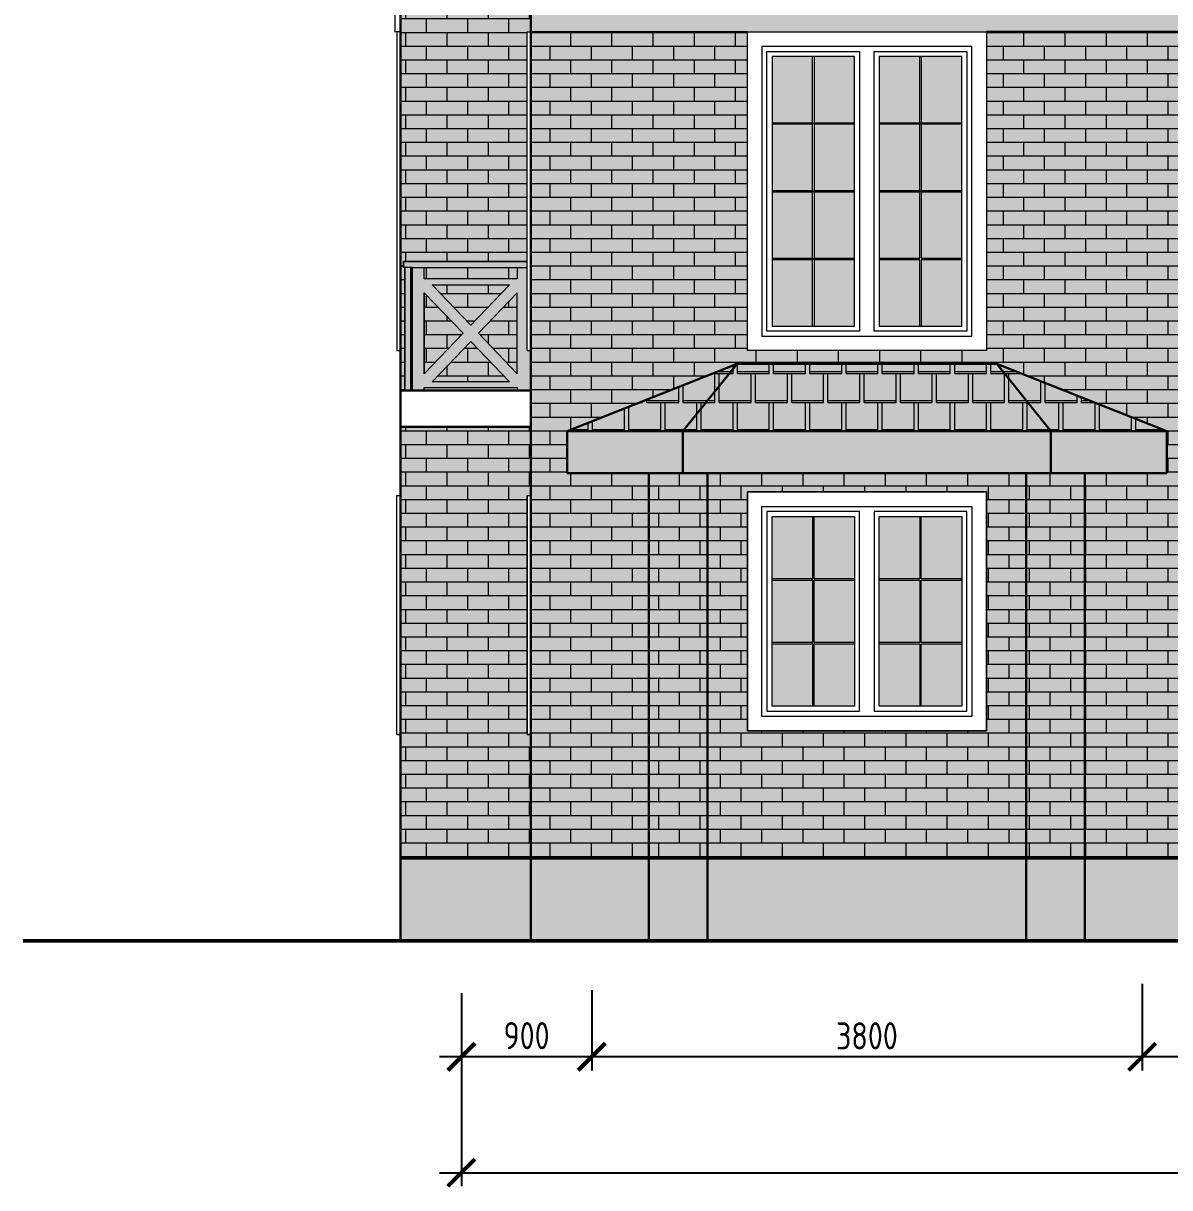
# Model space of a CAD drawing. Header units: millimetres. Extents: x -56498 to 234605, y -296269 to -29969.
# Drawn here: x 204459 to 212375, y -167620 to -159582 of the extents above; entities that cross this region are included whole.
import ezdxf

# ---------------------------------------------------------------- set-up
doc = ezdxf.new("R2010")
doc.units = ezdxf.units.MM
doc.header["$LTSCALE"] = 100
doc.header["$PDMODE"] = 35
for name, color, linetype, lineweight in [('0.3', 7, 'Continuous', 30), ('0.5', 7, 'Continuous', 50), ('Розміри 0.09', 5, 'Continuous', 9), ('Тонкі 0.18', 142, 'Continuous', 18), ('Штрихування 0.09', 253, 'Continuous', 9)]:
    doc.layers.add(name, color=color, linetype=linetype, lineweight=lineweight)
doc.styles.add('GOST 2.304', font='CS_Gost2304.shx')
doc.dimstyles.new('SPDS', dxfattribs={"dimscale": 100, "dimtxt": 2.5, "dimasz": 2.5, "dimexe": 1.25, "dimexo": 0.625, "dimtad": 1, "dimrnd": 0.001, "dimtxsty": 'GOST 2.304', "dimblk": 'ARCHTICK', "dimcen": 2.5, "dimdle": 2, "dimadec": 0, "dimazin": 2, "dimtfac": 0.75, "dimtmove": 1, "dimatfit": 3, "dimfxl": 0, "dimtolj": 1, "dimarcsym": 0})
pattern_1 = [(0, (0.001, -59400), (0, 94.83852), []), (90, (0.001, -59400), (-142.24, 94.83852), [94.83852, -94.83852])]

# ---------------------------------------------------------------- blocks, each defined once
blk = doc.blocks.new('_ArchTick')
at = {"color": 0, "linetype": 'ByBlock', "const_width": 0.15}
blk.add_lwpolyline([(-0.5, -0.5), (0.5, 0.5)], dxfattribs=at)
blk = doc.blocks.new('*D318')
at = {"layer": 'Defpoints', "color": 0, "transparency": 16777216}
for p in [(212184.1, -166165.5), (214484.1, -166226.5), (212184.1, -166716.6)]:
    blk.add_point(p, dxfattribs=at)
at = {"layer": 'Розміри 0.09', "color": 0, "lineweight": -2, "transparency": 16777216}
for p, q in [((212184.1, -166212.3), (212184.1, -166810.3)), ((214484.1, -166273.4), (214484.1, -166810.3)), ((214634.1, -166716.6), (212034.1, -166716.6))]:
    blk.add_line(p, q, dxfattribs=at)
at = {"layer": 'Розміри 0.09', "color": 0, "lineweight": -2, "transparency": 16777216, "xscale": 187.5, "yscale": 187.5, "zscale": 187.5, "rotation": 180}
blk.add_blockref('_ArchTick', (212184.1, -166716.6), dxfattribs=at)
at = {"layer": 'Розміри 0.09', "color": 0, "lineweight": -2, "transparency": 16777216, "xscale": 187.5, "yscale": 187.5, "zscale": 187.5}
blk.add_blockref('_ArchTick', (214484.1, -166716.6), dxfattribs=at)
at = {"layer": 'Розміри 0.09', "color": 0, "transparency": 16777216, "insert": (213334.1, -166564.8), "char_height": 187.5, "attachment_point": 5, "style": 'GOST 2.304'}
blk.add_mtext('\\A1;2300', dxfattribs=at)
blk = doc.blocks.new('*D319')
at = {"layer": 'Defpoints', "color": 0, "transparency": 16777216}
for p in [(208384.1, -166208.8), (212184.1, -166165.5), (208384.1, -166716.6)]:
    blk.add_point(p, dxfattribs=at)
at = {"layer": 'Розміри 0.09', "color": 0, "lineweight": -2, "transparency": 16777216}
for p, q in [((212184.1, -166212.3), (212184.1, -166810.3)), ((208384.1, -166255.7), (208384.1, -166810.3)), ((212334.1, -166716.6), (208234.1, -166716.6))]:
    blk.add_line(p, q, dxfattribs=at)
at = {"layer": 'Розміри 0.09', "color": 0, "lineweight": -2, "transparency": 16777216, "xscale": 187.5, "yscale": 187.5, "zscale": 187.5, "rotation": 180}
blk.add_blockref('_ArchTick', (208384.1, -166716.6), dxfattribs=at)
at = {"layer": 'Розміри 0.09', "color": 0, "lineweight": -2, "transparency": 16777216, "xscale": 187.5, "yscale": 187.5, "zscale": 187.5}
blk.add_blockref('_ArchTick', (212184.1, -166716.6), dxfattribs=at)
at = {"layer": 'Розміри 0.09', "color": 0, "transparency": 16777216, "insert": (210284.1, -166572.1), "char_height": 187.5, "attachment_point": 5, "style": 'GOST 2.304'}
blk.add_mtext('\\A1;3800', dxfattribs=at)
blk = doc.blocks.new('*D320')
at = {"layer": 'Defpoints', "color": 0, "transparency": 16777216}
for p in [(207484.1, -166231.4), (208384.1, -166208.8), (207484.1, -166716.6)]:
    blk.add_point(p, dxfattribs=at)
at = {"layer": 'Розміри 0.09', "color": 0, "lineweight": -2, "transparency": 16777216}
for p, q in [((207484.1, -166278.3), (207484.1, -166810.3)), ((208384.1, -166255.7), (208384.1, -166810.3)), ((208534.1, -166716.6), (207334.1, -166716.6))]:
    blk.add_line(p, q, dxfattribs=at)
at = {"layer": 'Розміри 0.09', "color": 0, "lineweight": -2, "transparency": 16777216, "xscale": 187.5, "yscale": 187.5, "zscale": 187.5, "rotation": 180}
blk.add_blockref('_ArchTick', (207484.1, -166716.6), dxfattribs=at)
at = {"layer": 'Розміри 0.09', "color": 0, "lineweight": -2, "transparency": 16777216, "xscale": 187.5, "yscale": 187.5, "zscale": 187.5}
blk.add_blockref('_ArchTick', (208384.1, -166716.6), dxfattribs=at)
at = {"layer": 'Розміри 0.09', "color": 0, "transparency": 16777216, "insert": (207934.1, -166570.5), "char_height": 187.5, "attachment_point": 5, "style": 'GOST 2.304'}
blk.add_mtext('\\A1;900', dxfattribs=at)
blk = doc.blocks.new('*D321')
at = {"layer": 'Defpoints', "color": 0, "transparency": 16777216}
for p in [(207484.1, -166651), (221484.1, -166651), (221484.1, -167516.6)]:
    blk.add_point(p, dxfattribs=at)
at = {"layer": 'Розміри 0.09', "color": 0, "lineweight": -2, "transparency": 16777216}
for p, q in [((207484.1, -166697.9), (207484.1, -167610.3)), ((221484.1, -166697.9), (221484.1, -167610.3)), ((207334.1, -167516.6), (221634.1, -167516.6))]:
    blk.add_line(p, q, dxfattribs=at)
at = {"layer": 'Розміри 0.09', "color": 0, "lineweight": -2, "transparency": 16777216, "xscale": 187.5, "yscale": 187.5, "zscale": 187.5, "rotation": 180}
blk.add_blockref('_ArchTick', (207484.1, -167516.6), dxfattribs=at)
at = {"layer": 'Розміри 0.09', "color": 0, "lineweight": -2, "transparency": 16777216, "xscale": 187.5, "yscale": 187.5, "zscale": 187.5}
blk.add_blockref('_ArchTick', (221484.1, -167516.6), dxfattribs=at)
at = {"layer": 'Розміри 0.09', "color": 0, "transparency": 16777216, "insert": (213736.7, -167376), "char_height": 187.5, "attachment_point": 5, "style": 'GOST 2.304'}
blk.add_mtext('\\A1;14000', dxfattribs=at)

msp = doc.modelspace()

# ---------------------------------------------------------------- hatches: boundary and pattern name
at = {"layer": 'Тонкі 0.18', "ltscale": 0.75, "true_color": 0xf4ebd8}
h = msp.add_hatch(color=254, dxfattribs=at)
h.paths.add_polyline_path([(207870.298, -162096.587), (207227.918, -162096.587), (207227.918, -162116.592), (207870.298, -162116.592)], flags=17)
h.paths.add_polyline_path([(207144.103, -161266.617), (207134.123, -161266.617), (207134.123, -162116.592), (207144.103, -162116.592)], flags=17)
h.paths.add_polyline_path([(207939.167, -163641.549), (207064.129, -163641.549), (207064.129, -165346.592), (207964.154, -165346.592), (207964.154, -164491.65), (207939.167, -164491.65)])
h.paths.add_polyline_path([(207939.167, -159641.645), (207964.154, -159641.645), (207964.154, -159521.588), (207964.154, -158572.014), (207459.142, -159394.328), (207459.142, -159301.809), (207064.129, -159301.809), (207064.129, -160466.625), (207939.167, -160466.625)])
h.paths.add_polyline_path([(207939.167, -160466.625), (207064.129, -160466.625), (207064.129, -162116.592), (207094.129, -162116.592), (207094.129, -161266.617), (207084.149, -161266.617), (207084.149, -161226.623), (207144.103, -161226.623), (207939.167, -161226.623)])
h.paths.add_polyline_path([(207939.167, -162841.616), (207964.154, -162841.616), (207964.154, -162366.591), (207064.129, -162366.591), (207064.129, -163641.586), (207939.167, -163641.586)])
h.paths.add_polyline_path([(207870.298, -161266.617), (207227.918, -161266.617), (207227.918, -161346.605), (207870.298, -161346.605)], flags=17)
h.paths.add_polyline_path([(207816.873, -161386.599), (207281.343, -161386.599), (207549.145, -161665.882)], flags=17)
h.paths.add_polyline_path([(207495.645, -161721.634), (207227.918, -161442.351), (207227.918, -162000.841)], flags=17)
h.paths.add_polyline_path([(207549.145, -161777.385), (207281.343, -162056.593), (207816.873, -162056.593)], flags=17)
h.paths.add_polyline_path([(207870.298, -161442.351), (207602.571, -161721.634), (207870.298, -162000.841)], flags=17)
h = msp.add_hatch(color=254, dxfattribs=at)
h.paths.add_polyline_path([(212604.154, -159641.645), (211109.176, -159641.645), (211109.176, -160466.625), (212604.154, -160466.625)])
h.paths.add_polyline_path([(209459.143, -159641.645), (207964.154, -159641.645), (207964.154, -160466.625), (209459.143, -160466.625)])
h.paths.add_polyline_path([(209459.143, -160466.625), (207964.154, -160466.625), (207964.154, -165346.592), (208779.193, -165346.592), (208779.193, -162686.817), (208214.154, -162686.817), (208214.154, -162398.08), (209387.709, -161933.459), (211180.61, -161933.459), (212354.165, -162398.08), (212354.165, -162686.817), (211789.115, -162686.817), (211789.115, -165316.592), (211789.115, -165346.592), (212604.154, -165346.592), (212604.154, -164741.593), (212604.154, -164141.608), (212604.154, -162614.633), (212604.154, -160466.625), (211109.176, -160466.625), (211109.176, -161841.616), (209459.143, -161841.616)])
at = {"layer": 'Тонкі 0.18', "ltscale": 0.75, "true_color": 0xa64f21}
h = msp.add_hatch(color=34, dxfattribs=at)
h.paths.add_polyline_path([(211180.61, -161933.459), (209387.709, -161933.459), (209014.154, -162398.08), (209054.325, -162398.08), (211513.919, -162398.08), (211554.165, -162398.08)])
h.paths.add_polyline_path([(209387.709, -161933.459), (208214.154, -162398.08), (209014.154, -162398.08)])
h.paths.add_polyline_path([(211180.61, -161933.459), (211554.165, -162398.08), (212354.165, -162398.08)])
at = {"layer": 'Тонкі 0.18', "ltscale": 0.75, "true_color": 0xf4ebd8}
h = msp.add_hatch(color=254, dxfattribs=at)
h.paths.add_polyline_path([(211384.113, -162686.817), (209184.195, -162686.817), (209184.195, -163641.586), (209459.143, -163641.586), (209459.143, -162816.569), (211109.101, -162816.569), (211109.176, -162816.569), (211109.176, -163641.586), (211384.113, -163641.586)])
h.paths.add_polyline_path([(211384.113, -163641.586), (211109.176, -163641.586), (211109.176, -164466.603), (209459.143, -164466.603), (209459.143, -163641.586), (209184.195, -163641.586), (209184.195, -165346.592), (211384.113, -165346.592), (211384.113, -165316.592)])
h.paths.add_polyline_path([(211789.115, -162686.817), (211384.113, -162686.817), (211384.113, -165316.592), (211384.113, -165346.592), (211789.115, -165346.592), (211789.115, -165316.592)])
h.paths.add_polyline_path([(209184.195, -162686.817), (208779.193, -162686.817), (208779.193, -165346.592), (209184.195, -165346.592)])
at = {"layer": 'Тонкі 0.18', "ltscale": 0.75, "true_color": 0xcfd0cf}
h = msp.add_hatch(color=254, dxfattribs=at)
h.paths.add_polyline_path([(221904.131, -165346.592), (221004.106, -165346.592), (221004.106, -165916.577), (221904.131, -165916.577)])
h.paths.add_polyline_path([(221004.106, -165346.592), (220189.067, -165346.592), (220189.067, -165916.577), (221004.106, -165916.577)])
h.paths.add_polyline_path([(220189.067, -165346.592), (219784.065, -165346.592), (219784.065, -165916.577), (220189.067, -165916.577)])
h.paths.add_polyline_path([(219784.065, -165346.592), (217584.147, -165346.592), (217584.147, -165916.577), (219784.065, -165916.577)])
h.paths.add_polyline_path([(217584.147, -165346.592), (217179.145, -165346.592), (217179.145, -165916.577), (217584.147, -165916.577)])
h.paths.add_polyline_path([(217179.145, -165346.592), (216364.106, -165346.592), (216364.106, -165916.577), (216559.091, -165916.577), (217179.145, -165916.577)])
h.paths.add_polyline_path([(215014.106, -165346.592), (213954.154, -165346.592), (213954.154, -165741.594), (213954.154, -165916.577), (215014.106, -165916.577)])
h.paths.add_polyline_path([(212604.154, -165346.592), (211789.115, -165346.592), (211789.115, -165916.577), (212604.154, -165916.577)])
h.paths.add_polyline_path([(211789.115, -165346.592), (211384.113, -165346.592), (211384.113, -165916.577), (211789.115, -165916.577)])
h.paths.add_polyline_path([(211384.113, -165346.592), (209184.195, -165346.592), (209184.195, -165916.577), (211384.113, -165916.577)])
h.paths.add_polyline_path([(209184.195, -165346.592), (208779.193, -165346.592), (208779.193, -165916.577), (209184.195, -165916.577)])
h.paths.add_polyline_path([(208779.193, -165346.592), (207964.154, -165346.592), (207964.154, -165916.577), (208779.193, -165916.577)])
h.paths.add_polyline_path([(207964.154, -165346.592), (207064.129, -165346.592), (207064.129, -165916.577), (207964.154, -165916.577)])
at = {"layer": 'Штрихування 0.09', "true_color": 0xa64f21}
h = msp.add_hatch(color=34, dxfattribs=at)
h.paths.add_polyline_path([(212604.154, -158572.078), (212554.761, -158491.649), (208013.509, -158491.649), (207964.154, -158572.014), (207964.154, -159521.588), (208084.136, -159521.588), (208084.136, -158611.631), (212604.154, -158611.631)])
h.paths.add_polyline_path([(212604.154, -158611.631), (212484.172, -158611.631), (212484.172, -159521.588), (212604.154, -159521.588)], flags=17)
h.paths.add_polyline_path([(212604.154, -159521.588), (207964.154, -159521.588), (207964.154, -159641.645), (212604.154, -159641.645)])
h.paths.add_polyline_path([(211766.665, -158611.631), (211646.683, -158611.631), (211646.683, -159521.588), (211766.665, -159521.588)], flags=16)
h.paths.add_polyline_path([(210929.166, -158611.631), (210809.109, -158611.631), (210809.109, -158691.019), (210809.109, -159521.588), (210929.166, -159521.588)], flags=16)
h.paths.add_polyline_path([(210809.109, -158691.019), (210809.109, -158611.631), (210717.49, -158611.631), (210284.159, -158987.185), (209850.754, -158611.631), (209759.135, -158611.631), (209759.135, -158691.019), (210192.541, -159066.647), (209759.135, -159442.201), (209759.135, -159521.588), (209850.754, -159521.588), (210284.159, -159146.035), (210717.49, -159521.588), (210809.109, -159521.588), (210809.109, -159442.201), (210375.778, -159066.647)], flags=17)
h.paths.add_polyline_path([(209759.135, -158611.631), (209639.153, -158611.631), (209639.153, -159521.588), (209759.135, -159521.588), (209759.135, -159442.201)])
h.paths.add_polyline_path([(208921.635, -158611.631), (208801.653, -158611.631), (208801.653, -159521.588), (208921.635, -159521.588)], flags=16)
at = {"layer": 'Штрихування 0.09', "ltscale": 0.75}
h = msp.add_hatch(dxfattribs=at)
h.set_pattern_fill('AR-BRSTD', color=256, scale=1.4, style=0)
h.set_pattern_definition(pattern_1)
h.paths.add_polyline_path([(207939.167, -163641.549), (207064.129, -163641.549), (207064.129, -165346.592), (207964.154, -165346.592), (207964.154, -164491.65), (207939.167, -164491.65)])
h.paths.add_polyline_path([(207939.167, -159641.645), (207964.154, -159641.645), (207964.154, -159521.588), (207964.154, -158572.014), (207459.142, -159394.328), (207459.142, -159301.809), (207064.129, -159301.809), (207064.129, -160466.625), (207939.167, -160466.625)])
h.paths.add_polyline_path([(207939.167, -160466.625), (207064.129, -160466.625), (207064.129, -162116.592), (207094.129, -162116.592), (207094.129, -161266.617), (207084.149, -161266.617), (207084.149, -161226.623), (207144.103, -161226.623), (207939.167, -161226.623)])
h.paths.add_polyline_path([(207939.167, -162841.616), (207964.154, -162841.616), (207964.154, -162366.591), (207064.129, -162366.591), (207064.129, -163641.586), (207939.167, -163641.586)])
h.paths.add_polyline_path([(207870.298, -161266.617), (207227.918, -161266.617), (207227.918, -161346.605), (207870.298, -161346.605)], flags=17)
h.paths.add_polyline_path([(207816.873, -161386.599), (207281.343, -161386.599), (207549.145, -161665.882)], flags=17)
h.paths.add_polyline_path([(207495.645, -161721.634), (207227.918, -161442.351), (207227.918, -162000.841)], flags=17)
h.paths.add_polyline_path([(207549.145, -161777.385), (207281.343, -162056.593), (207816.873, -162056.593)], flags=17)
h.paths.add_polyline_path([(207870.298, -161442.351), (207602.571, -161721.634), (207870.298, -162000.841)], flags=17)
at = {"layer": 'Штрихування 0.09'}
h = msp.add_hatch(dxfattribs=at)
h.set_pattern_fill('AR-BRSTD', color=256, scale=1.4, style=0)
h.set_pattern_definition(pattern_1)
h.paths.add_polyline_path([(212604.154, -159641.645), (211109.176, -159641.645), (211109.176, -160466.625), (212604.154, -160466.625)])
h.paths.add_polyline_path([(209459.143, -159641.645), (207964.154, -159641.645), (207964.154, -160466.625), (209459.143, -160466.625)])
h.paths.add_polyline_path([(209459.143, -160466.625), (207964.154, -160466.625), (207964.154, -165346.592), (208779.193, -165346.592), (208779.193, -162686.817), (208214.154, -162686.817), (208214.154, -162398.08), (209387.709, -161933.459), (211180.61, -161933.459), (212354.165, -162398.08), (212354.165, -162686.817), (211789.115, -162686.817), (211789.115, -165316.592), (211789.115, -165346.592), (212604.154, -165346.592), (212604.154, -164741.593), (212604.154, -164141.608), (212604.154, -162614.633), (212604.154, -160466.625), (211109.176, -160466.625), (211109.176, -161841.616), (209459.143, -161841.616)])
for points in [[(210334.133, -159776.635), (210234.111, -159776.635), (210234.111, -159776.935), (210334.133, -159776.935), (210334.133, -159776.635)], [(210929.166, -163416.554), (210929.166, -163426.534), (210939.146, -163426.534), (210939.146, -163416.554), (210929.166, -163416.554)]]:
    msp.add_hatch(color=256, dxfattribs=at).paths.add_polyline_path(points, flags=0)
h = msp.add_hatch(color=7, dxfattribs=at)
h.set_gradient(color1=(209, 255, 255), color2=(250, 255, 255), one_color=1, tint=0.99, name='CYLINDER')
h.paths.add_polyline_path([(210939.146, -159811.601), (210659.113, -159811.601), (210659.113, -160269.094), (210939.146, -160269.094)])
h.paths.add_polyline_path([(210649.133, -159811.601), (210369.175, -159811.601), (210369.175, -160269.094), (210649.133, -160269.094)])
h.paths.add_polyline_path([(210649.133, -160279.148), (210369.175, -160279.148), (210369.175, -160736.641), (210649.133, -160736.641)])
h.paths.add_polyline_path([(210939.146, -160279.148), (210659.113, -160279.148), (210659.113, -160736.641), (210939.146, -160736.641)])
h.paths.add_polyline_path([(210939.146, -160746.62), (210659.113, -160746.62), (210659.113, -161204.113), (210939.146, -161204.113)])
h.paths.add_polyline_path([(210649.133, -160746.62), (210369.175, -160746.62), (210369.175, -161204.113), (210649.133, -161204.113)])
h.paths.add_polyline_path([(210649.133, -161214.093), (210369.175, -161214.093), (210369.175, -161671.585), (210649.133, -161671.585)])
h.paths.add_polyline_path([(210939.146, -161214.093), (210659.113, -161214.093), (210659.113, -161671.585), (210939.146, -161671.585)])
h.paths.add_polyline_path([(210199.144, -161214.093), (209919.111, -161214.093), (209919.111, -161671.585), (210199.144, -161671.585)])
h.paths.add_polyline_path([(209909.131, -161214.093), (209629.173, -161214.093), (209629.173, -161671.585), (209909.131, -161671.585)])
h.paths.add_polyline_path([(209909.131, -160746.62), (209629.173, -160746.62), (209629.173, -161204.113), (209909.131, -161204.113)])
h.paths.add_polyline_path([(210199.144, -160746.62), (209919.111, -160746.62), (209919.111, -161204.113), (210199.144, -161204.113)])
h.paths.add_polyline_path([(210199.144, -160279.148), (209919.111, -160279.148), (209919.111, -160736.641), (210199.144, -160736.641)])
h.paths.add_polyline_path([(209909.131, -160279.148), (209629.173, -160279.148), (209629.173, -160736.641), (209909.131, -160736.641)])
h.paths.add_polyline_path([(209909.131, -159811.601), (209629.173, -159811.601), (209629.173, -160269.094), (209909.131, -160269.094)])
h.paths.add_polyline_path([(210199.144, -159811.601), (209919.111, -159811.601), (209919.111, -160269.094), (210199.144, -160269.094)])
at = {"layer": 'Штрихування 0.09', "true_color": 0x8f4e35}
h = msp.add_hatch(color=27, dxfattribs=at)
h.paths.add_polyline_path([(207939.167, -161226.623), (207144.103, -161226.623), (207084.149, -161226.623), (207084.149, -161266.617), (207144.103, -161266.617), (207939.167, -161266.617)])
h.paths.add_polyline_path([(207939.167, -161266.617), (207870.298, -161266.617), (207870.298, -161346.605), (207227.918, -161346.605), (207227.918, -161266.617), (207144.103, -161266.617), (207144.103, -162116.592), (207227.918, -162116.592), (207227.918, -162096.587), (207870.298, -162096.587), (207870.298, -162116.592), (207964.154, -162116.592), (207964.154, -161841.616), (207939.167, -161841.616)])
h.paths.add_polyline_path([(207870.298, -161442.351), (207870.298, -162000.841), (207602.571, -161721.634)], flags=16)
h.paths.add_polyline_path([(207816.873, -161386.599), (207549.145, -161665.882), (207281.343, -161386.599)], flags=16)
h.paths.add_polyline_path([(207549.145, -161777.385), (207816.873, -162056.593), (207281.343, -162056.593)], flags=16)
h.paths.add_polyline_path([(207495.645, -161721.634), (207227.918, -162000.841), (207227.918, -161442.351)], flags=16)
h.paths.add_polyline_path([(207134.123, -161266.617), (207094.129, -161266.617), (207094.129, -162116.592), (207134.123, -162116.592)])
at = {"layer": 'Штрихування 0.09', "ltscale": 0.75}
h = msp.add_hatch(dxfattribs=at)
h.set_pattern_fill('SQSHNGLE', color=256, scale=500, style=0, pattern_type=2)
h.set_pattern_definition([(0, (42015, -59400), (125, 200), [220, -30]), (0, (42015, -59385), (125, 200), [220, -30]), (90, (42235, -59400), (-125, 200), [200, -200]), (90, (42265, -59400), (-125, 200), [200, -200])])
h.paths.add_polyline_path([(211180.61, -161933.459), (209387.709, -161933.459), (209014.154, -162398.08), (209054.325, -162398.08), (211513.919, -162398.08), (211554.165, -162398.08)])
h.paths.add_polyline_path([(209387.709, -161933.459), (208214.154, -162398.08), (209014.154, -162398.08)])
h.paths.add_polyline_path([(211180.61, -161933.459), (211554.165, -162398.08), (212354.165, -162398.08)])
at = {"layer": 'Штрихування 0.09', "true_color": 0xa64517}
h = msp.add_hatch(color=34, dxfattribs=at)
h.paths.add_polyline_path([(209014.154, -162398.08), (208214.154, -162398.08), (208214.154, -162686.817), (209014.154, -162686.817)])
h.paths.add_polyline_path([(211554.165, -162398.08), (211513.994, -162398.08), (209054.325, -162398.08), (209014.154, -162398.08), (209014.154, -162686.817), (211554.165, -162686.817)])
h.paths.add_polyline_path([(212354.165, -162398.08), (211554.165, -162398.08), (211554.165, -162686.817), (212354.165, -162686.817)])
at = {"layer": 'Штрихування 0.09', "ltscale": 0.75}
h = msp.add_hatch(dxfattribs=at)
h.set_pattern_fill('AR-BRSTD', color=256, scale=1.4, style=0)
h.set_pattern_definition([(0, (42000, -59400), (0, 94.83852), []), (90, (42000, -59400), (-142.24, 94.83852), [94.83852, -94.83852])])
h.paths.add_polyline_path([(211384.113, -162686.817), (209184.195, -162686.817), (209184.195, -163641.586), (209459.143, -163641.586), (209459.143, -162816.569), (211109.101, -162816.569), (211109.176, -162816.569), (211109.176, -163641.586), (211384.113, -163641.586)])
h.paths.add_polyline_path([(211384.113, -163641.586), (211109.176, -163641.586), (211109.176, -164466.603), (209459.143, -164466.603), (209459.143, -163641.586), (209184.195, -163641.586), (209184.195, -165346.592), (211384.113, -165346.592), (211384.113, -165316.592)])
h.paths.add_polyline_path([(211789.115, -162686.817), (211384.113, -162686.817), (211384.113, -165316.592), (211384.113, -165346.592), (211789.115, -165346.592), (211789.115, -165316.592)])
h.paths.add_polyline_path([(209184.195, -162686.817), (208779.193, -162686.817), (208779.193, -165346.592), (209184.195, -165346.592)])
at = {"layer": 'Штрихування 0.09'}
h = msp.add_hatch(color=7, dxfattribs=at)
h.set_gradient(color1=(209, 255, 255), color2=(250, 255, 255), one_color=1, tint=0.99, name='CYLINDER')
h.paths.add_polyline_path([(210939.146, -162986.6), (210659.113, -162986.6), (210659.113, -163416.554), (210939.146, -163416.554)])
h.paths.add_polyline_path([(210649.133, -162986.6), (210369.175, -162986.6), (210369.175, -163416.554), (210649.133, -163416.554)])
h.paths.add_polyline_path([(210649.133, -163426.534), (210369.175, -163426.534), (210369.175, -163856.563), (210649.133, -163856.563)])
h.paths.add_polyline_path([(210939.146, -163426.534), (210659.113, -163426.534), (210659.113, -163856.563), (210939.146, -163856.563)])
h.paths.add_polyline_path([(210939.146, -163866.543), (210659.113, -163866.543), (210659.113, -164296.572), (210939.146, -164296.572)])
h.paths.add_polyline_path([(210649.133, -163866.543), (210369.175, -163866.543), (210369.175, -164296.572), (210649.133, -164296.572)])
h.paths.add_polyline_path([(210199.144, -163866.543), (209919.111, -163866.543), (209919.111, -164296.572), (210199.144, -164296.572)])
h.paths.add_polyline_path([(209909.131, -163866.543), (209629.173, -163866.543), (209629.173, -164296.572), (209909.131, -164296.572)])
h.paths.add_polyline_path([(209909.131, -163426.534), (209629.173, -163426.534), (209629.173, -163856.563), (209909.131, -163856.563)])
h.paths.add_polyline_path([(210199.144, -163426.534), (209919.111, -163426.534), (209919.111, -163856.563), (210199.144, -163856.563)])
h.paths.add_polyline_path([(210199.144, -162986.6), (209919.111, -162986.6), (209919.111, -163416.554), (210199.144, -163416.554)])
h.paths.add_polyline_path([(209909.131, -162986.6), (209629.173, -162986.6), (209629.173, -163416.554), (209909.131, -163416.554)])
at = {"layer": 'Штрихування 0.09', "ltscale": 0.75}
h = msp.add_hatch(dxfattribs=at)
h.set_pattern_fill('FLGSTONE', scale=1000, angle=30, style=0, pattern_type=2)
h.set_pattern_definition([(30, (42000, -59400), (-500, 866.0254), [200, -800]), (30, (42635.5, -58940.7), (-500, 866.0254), [180, -820]), (30, (42632.8, -58896.1), (-500, 866.0254), [160, -840]), (30, (42171.8, -58977.5), (-500, 866.0254), [120, -40, 80, -760]), (30, (41850, -59140.2), (-500, 866.0254), [60, -840, 60, -40]), (30, (42169.1, -58932.9), (-500, 866.0254), [200, -800]), (30, (42626.7, -58645.6), (-500, 866.0254), [140, -860]), (30, (42131.1, -58747), (-500, 866.0254), [140, -40, 260, -560]), (30, (42128.4, -58702.3), (-500, 866.0254), [240, -40, 60, -40, 40, -580]), (30, (41957.1, -58685.7), (-500, 866.0254), [100, -900]), (30, (41937.1, -58651.1), (-500, 866.0254), [120, -880]), (30, (42100.3, -58533.8), (-500, 866.0254), [100, -900]), (30, (41743.9, -58716.5), (-500, 866.0254), [100, -900]), (30, (42080.3, -58499.1), (-500, 866.0254), [120, -880]), (30, (41689.3, -58701.8), (-500, 866.0254), [120, -880]), (30, (41797.8, -58569.9), (-500, 866.0254), [240, -240, 80, -40, 120, -280]), (30, (41777.8, -58535.2), (-500, 866.0254), [240, -240, 240, -280]), (30, (41520, -58568.6), (-500, 866.0254), [200, -800]), (120, (42000, -59400), (-866.0254, -500), [300, -540, 120, -40]), (120, (42173.2, -59300), (-866.0254, -500), [160, -600, 200, -40]), (120, (42207.8, -59280), (-866.0254, -500), [160, -600, 60, -40, 100, -40]), (120, (42134.5, -58952.9), (-866.0254, -500), [60, -940]), (120, (42169.1, -58932.9), (-866.0254, -500), [60, -940]), (120, (42093.7, -58722.3), (-866.0254, -500), [100, -900]), (120, (42128.4, -58702.3), (-866.0254, -500), [100, -900]), (120, (42390.3, -59036.1), (-866.0254, -500), [160, -460, 340, -40]), (120, (42342.3, -58832.9), (-866.0254, -500), [180, -820]), (120, (42376.9, -58812.9), (-866.0254, -500), [180, -820]), (120, (42355.7, -59056.1), (-866.0254, -500), [160, -440, 100, -40, 220, -40]), (120, (42178.9, -58349.9), (-866.0254, -500), [180, -820]), (120, (42193.5, -58295.2), (-866.0254, -500), [160, -840]), (120, (42598.2, -58916.1), (-866.0254, -500), [80, -920]), (120, (42632.8, -58896.1), (-866.0254, -500), [80, -340, 280, -300]), (120, (42457.5, -58512.3), (-866.0254, -500), [280, -720]), (120, (42592.1, -58665.6), (-866.0254, -500), [160, -840]), (120, (42626.7, -58645.6), (-866.0254, -500), [160, -840]), (120, (42771.4, -58816.1), (-866.0254, -500), [180, -560, 220, -40]), (75, (41700, -58880.4), (-500, 866.0253), [169.7056, -1244.508]), (75, (41881.96, -59075.55), (-500, 866.0253), [169.7056, -1244.508]), (75, (41926.6, -59072.9), (-500, 866.0253), [169.7056, -1244.508]), (75, (42090.5, -59116.8), (-500, 866.0253), [169.7056, -1244.508]), (75, (42127.85, -59141.44), (-500, 866.0253), [169.7056, -1244.058]), (75, (42568.9, -59025.36), (-500, 866.0253), [113.137, -1301.0765]), (75, (42592.8, -58826.8), (-500, 866.0253), [141.4213, -1272.792]), (75, (42555.5, -58802.15), (-500, 866.0253), [141.4213, -1272.792]), (75, (42492.1, -58492.35), (-500, 866.0253), [254.5584, -1159.655]), (75, (42546.74, -58507), (-500, 866.0253), [84.853, -1329.3607]), (75, (42613.54, -59022.7), (-500, 866.0253), [84.853, -1329.3607]), (75, (42078.4, -58615.74), (-500, 866.0253), [84.853, -1329.3607]), (75, (42041.05, -58591.1), (-500, 866.0253), [56.5685, -1357.645]), (165, (41912.5, -58688.4), (-866.0253, -500), [84.853, -1329.3607]), (165, (41937.1, -58651.1), (-866.0253, -500), [113.137, -1301.0765]), (345, (42421.4, -58209.86), (866.0253, 500), [141.4213, -1272.792]), (345, (41926.6, -59072.9), (866.0253, 500), [169.7056, -1244.508]), (345, (41901.96, -59110.2), (866.0253, 500), [197.99, -1216.2237]), (345, (41580, -58672.54), (866.0253, 500), [113.137, -1301.0765]), (236.56505, (42355.7, -59056.08), (-866.0254, -500), [268.33, -1967.738]), (236.56505, (42375.7, -59090.7), (-866.0254, -500), [268.33, -1967.738]), (183.43495, (42101.77, -58856.27), (-866.0254, -500), [134.16, -44.72, 223.61, -1833.578]), (183.43495, (42104.45, -58900.9), (-866.0254, -500), [134.16, -44.72, 223.61, -1833.578]), (183.43495, (42588.9, -59060), (-866.0254, -500), [178.8854, -2057.1826]), (183.43495, (42568.9, -59025.36), (-866.0254, -500), [178.8854, -2057.1826]), (183.43495, (42558.2, -58846.8), (-866.0254, -500), [178.8854, -2057.1826]), (183.43495, (42555.5, -58802.15), (-866.0254, -500), [178.8854, -2057.1826]), (93.43495, (41923.2, -58867), (-500, 866.0254), [178.8854, -2057.1826]), (93.43495, (41967.85, -58864.3), (-500, 866.0254), [178.8854, -2057.1826]), (93.43495, (42221.6, -58463.8), (-500, 866.0254), [134.16, -2101.908]), (93.43495, (42139.1, -58880.9), (-500, 866.0254), [134.16, -2101.908]), (93.43495, (42101.77, -58856.27), (-500, 866.0254), [134.16, -2101.908]), (93.43495, (42184.26, -58439.14), (-500, 866.0254), [89.4427, -2146.6253]), (326.56505, (42186.94, -58483.8), (500, -866.0254), [178.8854, -2057.1826]), (326.56505, (42221.6, -58463.8), (500, -866.0254), [178.8854, -2057.1826])])
h.paths.add_polyline_path([(221904.131, -165346.592), (221004.106, -165346.592), (221004.106, -165916.577), (221904.131, -165916.577)])
h.paths.add_polyline_path([(221004.106, -165346.592), (220189.067, -165346.592), (220189.067, -165916.577), (221004.106, -165916.577)])
h.paths.add_polyline_path([(220189.067, -165346.592), (219784.065, -165346.592), (219784.065, -165916.577), (220189.067, -165916.577)])
h.paths.add_polyline_path([(219784.065, -165346.592), (217584.147, -165346.592), (217584.147, -165916.577), (219784.065, -165916.577)])
h.paths.add_polyline_path([(217584.147, -165346.592), (217179.145, -165346.592), (217179.145, -165916.577), (217584.147, -165916.577)])
h.paths.add_polyline_path([(217179.145, -165346.592), (216364.106, -165346.592), (216364.106, -165916.577), (216559.091, -165916.577), (217179.145, -165916.577)])
h.paths.add_polyline_path([(215014.106, -165346.592), (213954.154, -165346.592), (213954.154, -165741.594), (213954.154, -165916.577), (215014.106, -165916.577)])
h.paths.add_polyline_path([(212604.154, -165346.592), (211789.115, -165346.592), (211789.115, -165916.577), (212604.154, -165916.577)])
h.paths.add_polyline_path([(211789.115, -165346.592), (211384.113, -165346.592), (211384.113, -165916.577), (211789.115, -165916.577)])
h.paths.add_polyline_path([(211384.113, -165346.592), (209184.195, -165346.592), (209184.195, -165916.577), (211384.113, -165916.577)])
h.paths.add_polyline_path([(209184.195, -165346.592), (208779.193, -165346.592), (208779.193, -165916.577), (209184.195, -165916.577)])
h.paths.add_polyline_path([(208779.193, -165346.592), (207964.154, -165346.592), (207964.154, -165916.577), (208779.193, -165916.577)])
h.paths.add_polyline_path([(207964.154, -165346.592), (207064.129, -165346.592), (207064.129, -165916.577), (207964.154, -165916.577)])

# ---------------------------------------------------------------- linework, layer by layer
for p, q in [((207964.154, -159521.588), (207964.154, -159641.645)), ((212604.154, -159641.645), (211109.176, -159641.645))]:
    msp.add_line(p, q)
at = {"layer": '0.3'}
for p, q in [((207964.154, -159641.645), (207964.154, -158572.014)), ((207064.129, -159301.809), (207064.129, -164266.618)), ((207064.129, -159301.809), (207064.129, -165916.577)), ((207964.154, -159641.645), (207964.154, -165916.577)), ((207964.154, -165916.577), (207964.154, -159641.645)), ((209387.709, -161933.459), (208214.154, -162398.08)), ((208214.154, -162398.08), (209387.709, -161933.459)), ((209387.709, -161933.459), (208214.154, -162398.08)), ((209387.709, -161933.459), (209014.154, -162398.08)), ((209014.154, -162398.08), (209387.709, -161933.459)), ((209014.154, -162398.08), (209387.709, -161933.459)), ((211180.61, -161933.459), (209387.709, -161933.459)), ((209387.709, -161933.459), (211180.61, -161933.459)), ((211180.61, -161933.459), (209387.709, -161933.459)), ((211180.61, -161933.459), (211554.165, -162398.08)), ((211180.61, -161933.459), (212354.165, -162398.08)), ((211554.165, -162398.08), (211180.61, -161933.459)), ((212354.165, -162398.08), (211180.61, -161933.459)), ((211554.165, -162398.08), (211180.61, -161933.459)), ((211180.61, -161933.459), (212354.165, -162398.08)), ((207964.154, -162116.592), (207064.129, -162116.592)), ((207064.129, -162116.592), (207964.154, -162116.592)), ((207964.154, -162366.591), (207064.129, -162366.591)), ((207064.129, -162366.591), (207964.154, -162366.591)), ((208214.154, -162398.08), (209054.325, -162398.08)), ((208214.154, -162686.817), (208214.154, -162398.08)), ((208214.154, -162398.08), (209054.325, -162398.08)), ((209014.154, -162398.08), (209014.154, -162686.817)), ((209054.325, -162398.08), (211513.919, -162398.08)), ((209054.325, -162398.08), (211513.919, -162398.08)), ((212354.165, -162398.08), (211513.994, -162398.08)), ((212354.165, -162398.08), (211513.994, -162398.08)), ((211554.165, -162398.08), (211554.165, -162686.817)), ((212354.165, -162686.817), (212354.165, -162398.08)), ((212354.165, -162686.817), (208214.154, -162686.817)), ((208779.193, -165916.577), (208779.193, -162686.817)), ((208779.193, -162686.817), (208779.193, -165916.577)), ((208779.193, -165916.577), (208779.193, -162686.817)), ((209184.195, -165916.577), (209184.195, -162686.817)), ((211384.113, -165316.592), (211384.113, -162686.817)), ((211789.115, -162686.817), (211789.115, -165316.592)), ((207064.129, -165346.592), (212604.154, -165346.592)), ((211384.113, -165916.577), (211384.113, -165316.592)), ((211384.113, -165316.592), (211384.113, -165916.577)), ((211384.113, -165916.577), (211384.113, -165316.592)), ((211789.115, -165916.577), (211789.115, -165316.592)), ((211789.115, -165316.592), (211789.115, -165916.577)), ((211789.115, -165916.577), (211789.115, -165316.592))]:
    msp.add_line(p, q, dxfattribs=at)
at = {"layer": '0.5'}
for p, q in [((224509.11, -165916.577), (204459.15, -165916.577)), ((205659.15, -165916.577), (224509.11, -165916.577))]:
    msp.add_line(p, q, dxfattribs=at)
at = {"layer": 'Тонкі 0.18'}
for p, q in [((209459.143, -159641.645), (207964.154, -159641.645)), ((207964.154, -159641.645), (212604.154, -159641.645)), ((209459.143, -161841.616), (209459.143, -159641.645)), ((209459.143, -161841.616), (209459.143, -159641.645)), ((211109.101, -159641.645), (211109.101, -161841.616)), ((211109.176, -159641.645), (211109.176, -161841.616)), ((209559.165, -159741.593), (209559.165, -161741.593)), ((211009.154, -159741.593), (209559.165, -159741.593)), ((211009.154, -161741.593), (211009.154, -159741.593)), ((207084.149, -161266.617), (207084.149, -161226.623)), ((207084.149, -161226.623), (207939.167, -161226.623)), ((207084.149, -161226.623), (207084.149, -161266.617)), ((207144.103, -161226.623), (207084.149, -161226.623)), ((207939.167, -161226.623), (207144.103, -161226.623)), ((207094.129, -161266.617), (207084.149, -161266.617)), ((207144.103, -161266.617), (207084.149, -161266.617)), ((207094.129, -162116.592), (207094.129, -161266.617)), ((207094.129, -161266.617), (207094.129, -162116.592)), ((207134.123, -161266.617), (207144.103, -161266.617)), ((207134.123, -162116.592), (207134.123, -161266.617)), ((207134.123, -161266.617), (207134.123, -162116.592)), ((207144.103, -161266.617), (207144.103, -162116.592)), ((207144.103, -161266.617), (207144.103, -162116.592)), ((207144.103, -161266.617), (207939.167, -161266.617)), ((207227.918, -161266.617), (207870.298, -161266.617)), ((207227.918, -161346.605), (207227.918, -161266.617)), ((207227.918, -161346.605), (207227.918, -161266.617)), ((207870.298, -161266.617), (207870.298, -161346.605)), ((207870.298, -161266.617), (207870.298, -161346.605)), ((207870.298, -161346.605), (207227.918, -161346.605)), ((207870.298, -161346.605), (207227.918, -161346.605)), ((207281.343, -161386.599), (207549.145, -161665.882)), ((207281.343, -161386.599), (207816.873, -161386.599)), ((207549.145, -161665.882), (207281.343, -161386.599)), ((207549.145, -161665.882), (207816.873, -161386.599)), ((207816.873, -161386.599), (207549.145, -161665.882)), ((207227.918, -161442.351), (207227.918, -162000.841)), ((207495.645, -161721.634), (207227.918, -161442.351)), ((207227.918, -162000.841), (207227.918, -161442.351)), ((207227.918, -161442.351), (207495.645, -161721.634)), ((207870.298, -161442.351), (207602.571, -161721.634)), ((207602.571, -161721.634), (207870.298, -161442.351)), ((207870.298, -162000.841), (207870.298, -161442.351)), ((207227.918, -162000.841), (207495.645, -161721.634)), ((207495.645, -161721.634), (207227.918, -162000.841)), ((207602.571, -161721.634), (207870.298, -162000.841)), ((207870.298, -162000.841), (207602.571, -161721.634)), ((207549.145, -161777.385), (207281.343, -162056.593)), ((207281.343, -162056.593), (207549.145, -161777.385)), ((207816.873, -162056.593), (207549.145, -161777.385)), ((207549.145, -161777.385), (207816.873, -162056.593)), ((209559.165, -161741.593), (211009.154, -161741.593)), ((211109.176, -161841.616), (209459.143, -161841.616)), ((211109.101, -161841.616), (209459.143, -161841.616)), ((207816.873, -162056.593), (207281.343, -162056.593)), ((207227.918, -162096.587), (207870.298, -162096.587)), ((207227.918, -162116.592), (207227.918, -162096.587)), ((207227.918, -162116.592), (207227.918, -162096.587)), ((207227.918, -162096.587), (207870.298, -162096.587)), ((207870.298, -162096.587), (207870.298, -162116.592)), ((207870.298, -162096.587), (207870.298, -162116.592)), ((209459.143, -164466.603), (209459.143, -162816.569)), ((209459.143, -162816.569), (211109.176, -162816.569)), ((209459.143, -162816.569), (209459.143, -164466.528)), ((211109.101, -162816.569), (209459.143, -162816.569)), ((211109.101, -164466.528), (211109.101, -162816.569)), ((211109.176, -162816.569), (211109.176, -164466.603)), ((209559.165, -164366.581), (209559.165, -162916.592)), ((209559.165, -162916.592), (211009.154, -162916.592)), ((211009.154, -162916.592), (211009.154, -164366.581)), ((211009.154, -164366.581), (209559.165, -164366.581)), ((209459.143, -164466.528), (211109.101, -164466.528)), ((211109.176, -164466.603), (209459.143, -164466.603))]:
    msp.add_line(p, q, dxfattribs=at)
at = {"layer": 'Штрихування 0.09'}
for p, q in [((207024.135, -159521.588), (207024.135, -159641.645)), ((207064.129, -159641.645), (207024.135, -159641.645)), ((207039.142, -159641.645), (207039.142, -161841.616)), ((207939.167, -159641.645), (207964.154, -159641.645)), ((207939.167, -161841.616), (207939.167, -159641.645)), ((207939.167, -159641.645), (207964.154, -159641.645)), ((209594.132, -161706.627), (209594.132, -159776.635)), ((209594.132, -159776.635), (210234.111, -159776.635)), ((210234.111, -159776.635), (210234.111, -161706.627)), ((210334.133, -161706.627), (210334.133, -159776.635)), ((210334.133, -159776.635), (210974.112, -159776.635)), ((210974.112, -159776.635), (210974.112, -161706.627)), ((209629.173, -159811.601), (209629.173, -161671.585)), ((210199.144, -159811.601), (209629.173, -159811.601)), ((209909.131, -160269.094), (209909.131, -159811.601)), ((209919.111, -159811.601), (209919.111, -160269.094)), ((210199.144, -161671.585), (210199.144, -159811.601)), ((210369.175, -159811.601), (210369.175, -161671.585)), ((210939.146, -159811.601), (210369.175, -159811.601)), ((210649.133, -160269.094), (210649.133, -159811.601)), ((210659.113, -159811.601), (210659.113, -160269.094)), ((210939.146, -161671.585), (210939.146, -159811.601)), ((209629.173, -160269.094), (209909.131, -160269.094)), ((209909.131, -160279.148), (209629.173, -160279.148)), ((209909.131, -160269.094), (209909.131, -160279.148)), ((209909.131, -160736.641), (209909.131, -160279.148)), ((209919.111, -160279.148), (209919.111, -160269.094)), ((209919.111, -160269.094), (210199.144, -160269.094)), ((209919.111, -160279.148), (209919.111, -160736.641)), ((210199.144, -160279.148), (209919.111, -160279.148)), ((210369.175, -160269.094), (210649.133, -160269.094)), ((210649.133, -160279.148), (210369.175, -160279.148)), ((210649.133, -160269.094), (210649.133, -160279.148)), ((210649.133, -160736.641), (210649.133, -160279.148)), ((210659.113, -160279.148), (210659.113, -160269.094)), ((210659.113, -160269.094), (210939.146, -160269.094)), ((210659.113, -160279.148), (210659.113, -160736.641)), ((210939.146, -160279.148), (210659.113, -160279.148)), ((209629.173, -160736.641), (209909.131, -160736.641)), ((209909.131, -160746.62), (209629.173, -160746.62)), ((209909.131, -160736.641), (209909.131, -160746.62)), ((209909.131, -161204.113), (209909.131, -160746.62)), ((209919.111, -160746.62), (209919.111, -160736.641)), ((209919.111, -160736.641), (210199.144, -160736.641)), ((209919.111, -160746.62), (209919.111, -161204.113)), ((210199.144, -160746.62), (209919.111, -160746.62)), ((210369.175, -160736.641), (210649.133, -160736.641)), ((210649.133, -160746.62), (210369.175, -160746.62)), ((210649.133, -160736.641), (210649.133, -160746.62)), ((210649.133, -161204.113), (210649.133, -160746.62)), ((210659.113, -160746.62), (210659.113, -160736.641)), ((210659.113, -160736.641), (210939.146, -160736.641)), ((210659.113, -160746.62), (210659.113, -161204.113)), ((210939.146, -160746.62), (210659.113, -160746.62)), ((209629.173, -161204.113), (209909.131, -161204.113)), ((209909.131, -161214.093), (209629.173, -161214.093)), ((209909.131, -161204.113), (209909.131, -161214.093)), ((209909.131, -161671.585), (209909.131, -161214.093)), ((209919.111, -161214.093), (209919.111, -161204.113)), ((209919.111, -161204.113), (210199.144, -161204.113)), ((209919.111, -161214.093), (209919.111, -161671.585)), ((210199.144, -161214.093), (209919.111, -161214.093)), ((210369.175, -161204.113), (210649.133, -161204.113)), ((210649.133, -161214.093), (210369.175, -161214.093)), ((210649.133, -161671.585), (210649.133, -161214.093)), ((210659.113, -161204.113), (210939.146, -161204.113)), ((210659.113, -161214.093), (210659.113, -161671.585)), ((210939.146, -161214.093), (210659.113, -161214.093)), ((210234.111, -161706.627), (209594.132, -161706.627)), ((209629.173, -161671.585), (210199.144, -161671.585)), ((210974.112, -161706.627), (210334.133, -161706.627)), ((210369.175, -161671.585), (210939.146, -161671.585)), ((207039.142, -161841.616), (207064.129, -161841.616)), ((207939.167, -161841.616), (207964.154, -161841.616)), ((207039.142, -164491.575), (207039.142, -162841.616)), ((207039.142, -162841.616), (207064.129, -162841.616)), ((207939.167, -164491.65), (207939.167, -162841.616)), ((207939.167, -162841.616), (207964.154, -162841.616)), ((207939.167, -162841.616), (207939.167, -164491.575)), ((207939.167, -162841.616), (207964.154, -162841.616)), ((209594.132, -162951.558), (209594.132, -164331.539)), ((210234.111, -162951.558), (209594.132, -162951.558)), ((209629.173, -164296.572), (209629.173, -162986.6)), ((209629.173, -162986.6), (210199.144, -162986.6)), ((209909.131, -162986.6), (209909.131, -163416.554)), ((209919.111, -163416.554), (209919.111, -162986.6)), ((210199.144, -162986.6), (210199.144, -164296.572)), ((210234.111, -164331.539), (210234.111, -162951.558)), ((210334.133, -162951.558), (210334.133, -164331.539)), ((210974.112, -162951.558), (210334.133, -162951.558)), ((210369.175, -164296.572), (210369.175, -162986.6)), ((210369.175, -162986.6), (210939.146, -162986.6)), ((210649.133, -162986.6), (210649.133, -163416.554)), ((210659.113, -163416.554), (210659.113, -162986.6)), ((210939.146, -162986.6), (210939.146, -164296.572)), ((210974.112, -164331.539), (210974.112, -162951.558)), ((209909.131, -163416.554), (209629.173, -163416.554)), ((209909.131, -163426.534), (209909.131, -163416.554)), ((210199.144, -163416.554), (209919.111, -163416.554)), ((209919.111, -163416.554), (209919.111, -163426.534)), ((210649.133, -163416.554), (210369.175, -163416.554)), ((210939.146, -163416.554), (210659.113, -163416.554)), ((209629.173, -163426.534), (209909.131, -163426.534)), ((209909.131, -163426.534), (209909.131, -163856.563)), ((209919.111, -163856.563), (209919.111, -163426.534)), ((209919.111, -163426.534), (210199.144, -163426.534)), ((210369.175, -163426.534), (210649.133, -163426.534)), ((210649.133, -163426.534), (210649.133, -163856.563)), ((210659.113, -163856.563), (210659.113, -163426.534)), ((210659.113, -163426.534), (210939.146, -163426.534)), ((209909.131, -163856.563), (209629.173, -163856.563)), ((209629.173, -163866.543), (209909.131, -163866.543)), ((209909.131, -163866.543), (209909.131, -163856.563)), ((209909.131, -163866.543), (209909.131, -164296.572)), ((210199.144, -163856.563), (209919.111, -163856.563)), ((209919.111, -163856.563), (209919.111, -163866.543)), ((209919.111, -164296.572), (209919.111, -163866.543)), ((209919.111, -163866.543), (210199.144, -163866.543)), ((210649.133, -163856.563), (210369.175, -163856.563)), ((210369.175, -163866.543), (210649.133, -163866.543)), ((210649.133, -163866.543), (210649.133, -164296.572)), ((210939.146, -163856.563), (210659.113, -163856.563)), ((210659.113, -164296.572), (210659.113, -163866.543)), ((210659.113, -163866.543), (210939.146, -163866.543)), ((210199.144, -164296.572), (209629.173, -164296.572)), ((210939.146, -164296.572), (210369.175, -164296.572)), ((209594.132, -164331.539), (210234.111, -164331.539)), ((210334.133, -164331.539), (210974.112, -164331.539)), ((207039.142, -164491.575), (207064.129, -164491.575)), ((207064.129, -164491.65), (207039.142, -164491.65)), ((207939.167, -164491.575), (207964.154, -164491.575)), ((207964.154, -164491.65), (207939.167, -164491.65))]:
    msp.add_line(p, q, dxfattribs=at)

# ---------------------------------------------------------------- dimensions: what is measured, and where the dimension line sits
at = {"layer": 'Розміри 0.09'}
for base, p1, p2, picture, middle in [((207484.129, -166716.577), (208384.129, -166208.811), (207484.129, -166231.41), '*D320', (207934.129, -166570.526)), ((208384.129, -166716.577), (212184.129, -166165.46), (208384.129, -166208.811), '*D319', (210284.129, -166572.068)), ((212184.129, -166716.577), (214484.129, -166226.531), (212184.129, -166165.46), '*D318', (213334.129, -166564.806))]:
    dim = msp.add_linear_dim(base=base, p1=p1, p2=p2, angle=180, dimstyle='SPDS', override={"dimscale": 75, "dimlfac": 1, "dimtxsty": 'GOST 2.304', "dimblk1": 'ArchTick', "dimblk2": 'ArchTick', "dimsah": 1, "dimtolj": 1}, dxfattribs=at)
    dim.commit()
    dim.dimension.update_dxf_attribs({"geometry": picture, "text_midpoint": middle})
dim = msp.add_linear_dim(base=(221484.129, -167516.577), p1=(207484.129, -166650.979), p2=(221484.129, -166650.979), angle=180, dimstyle='SPDS', override={"dimscale": 75, "dimlfac": 1, "dimtxsty": 'GOST 2.304', "dimblk1": 'ArchTick', "dimblk2": 'ArchTick', "dimsah": 1, "dimtolj": 1}, dxfattribs=at)
dim.commit()
dim.dimension.update_dxf_attribs({"geometry": '*D321', "text_midpoint": (213736.724, -167516.577), "dimtype": 160})

doc.saveas('drawing.dxf')
